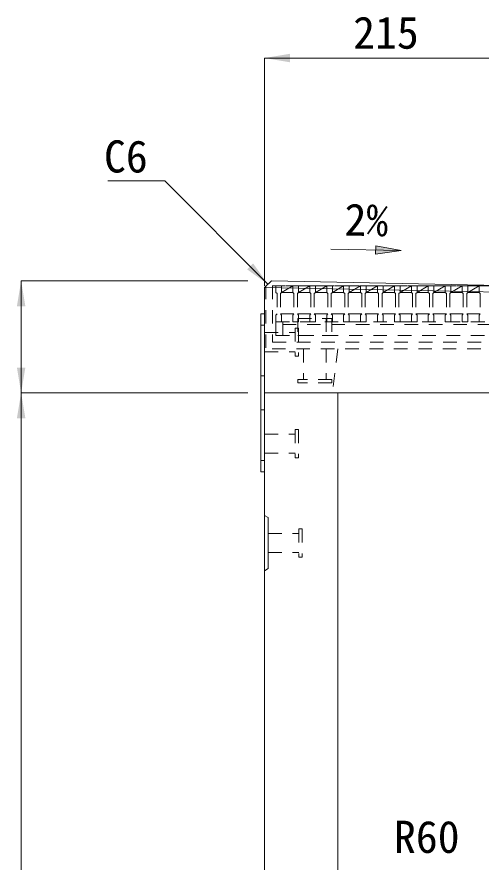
# Model space of a CAD drawing. Units: millimetres at full size, sheet at 1:40. Extents: x 69750 to 116230, y -28801 to 513.
# Drawn here: x 75935 to 76346, y -19802 to -19054 of the extents above; entities that cross this region are included whole.
import ezdxf
from ezdxf.enums import TextEntityAlignment as Align

# ---------------------------------------------------------------- set-up
doc = ezdxf.new("R2010")
doc.units = ezdxf.units.MM
doc.header["$LTSCALE"] = 40
doc.linetypes.add('USER1', pattern=[0.54, 0.3, -0.24])
for name, color, linetype, lineweight in [('インサート', 92, 'USER1', 5), ('グレーチング', 7, 'USER1', 5), ('ジョイントプレート', 7, 'USER1', 9), ('受枠', 3, 'USER1', 9), ('寸法線', 7, 'Continuous', 9), ('引出線', 4, 'Continuous', 9), ('本体', 7, 'Continuous', 20)]:
    doc.layers.add(name, color=color, linetype=linetype, lineweight=lineweight)
doc.styles.add('ＭＳ ゴシック', font='')
doc.styles.get('ＭＳ ゴシック').set_extended_font_data('MS Gothic')

# ---------------------------------------------------------------- blocks, each defined once
blk = doc.blocks.new('filled_arrow')
at = {"color": 0, "linetype": 'Continuous', "lineweight": -2}
blk.add_solid([(7.5, 1.25), (0, 0), (7.5, -1.25)], dxfattribs=at)

msp = doc.modelspace()

# ---------------------------------------------------------------- hatches: boundary and pattern name
at = {"layer": '引出線'}
msp.add_hatch(color=256, dxfattribs=at).paths.add_polyline_path([(76252.8, -19256.45), (76252.65, -19263.94), (76275.22, -19260.65)])

# ---------------------------------------------------------------- linework, layer by layer
at = {"layer": 'インサート'}
for p, q in [((76183.81, -19320.85), (76183.81, -19335.85)), ((76183.81, -19320.85), (76213.81, -19320.85)), ((76208.81, -19320.85), (76208.81, -19335.85)), ((76213.81, -19320.85), (76213.81, -19335.85)), ((76181.32, -19329.36), (76181.32, -19354.35)), ((76181.32, -19329.36), (76184.32, -19329.36)), ((76184.32, -19329.36), (76184.32, -19354.35)), ((76154.32, -19333.35), (76181.32, -19333.35)), ((76183.81, -19335.85), (76213.81, -19335.85)), ((76154.32, -19350.36), (76181.32, -19350.36)), ((76181.32, -19354.35), (76184.32, -19354.35)), ((76188.81, -19347.85), (76188.81, -19374.85)), ((76208.81, -19347.85), (76208.81, -19374.85)), ((76213.81, -19374.85), (76183.81, -19374.85)), ((76183.81, -19377.85), (76183.81, -19374.85)), ((76213.81, -19377.85), (76213.81, -19374.85)), ((76213.81, -19377.85), (76183.81, -19377.85)), ((76181.31, -19419.35), (76181.31, -19444.35)), ((76181.31, -19419.35), (76184.31, -19419.35)), ((76184.31, -19419.35), (76184.31, -19444.35)), ((76154.31, -19423.35), (76181.31, -19423.35)), ((76154.31, -19440.35), (76181.31, -19440.35)), ((76181.31, -19444.35), (76184.31, -19444.35)), ((76157.51, -19511.36), (76157.51, -19528.36)), ((76157.51, -19511.36), (76184.51, -19511.36)), ((76184.51, -19507.36), (76184.51, -19532.36)), ((76184.51, -19507.36), (76187.51, -19507.36)), ((76187.51, -19507.36), (76187.51, -19532.36)), ((76157.51, -19528.36), (76184.51, -19528.36)), ((76184.51, -19532.36), (76187.51, -19532.36))]:
    msp.add_line(p, q, dxfattribs=at)
at = {"layer": 'グレーチング'}
for p, q in [((76574.31, -19291.85), (76164.31, -19291.85)), ((76164.31, -19291.85), (76164.31, -19297.85)), ((76164.31, -19291.85), (76169.31, -19291.85)), ((76169.31, -19291.85), (76169.31, -19297.85)), ((76169.31, -19297.85), (76179.31, -19291.85)), ((76179.31, -19291.85), (76179.31, -19297.85)), ((76179.31, -19291.85), (76184.31, -19291.85)), ((76184.31, -19291.85), (76184.31, -19297.85)), ((76184.31, -19297.85), (76194.31, -19291.85)), ((76194.31, -19291.85), (76194.31, -19297.85)), ((76194.31, -19291.85), (76199.31, -19291.85)), ((76199.31, -19291.85), (76199.31, -19297.85)), ((76199.31, -19297.85), (76209.31, -19291.85)), ((76209.31, -19291.85), (76209.31, -19297.85)), ((76209.31, -19291.85), (76214.31, -19291.85)), ((76214.31, -19291.85), (76214.31, -19297.85)), ((76214.31, -19297.85), (76224.31, -19291.85)), ((76224.31, -19291.85), (76224.31, -19297.85)), ((76224.31, -19291.85), (76229.31, -19291.85)), ((76229.31, -19291.85), (76229.31, -19297.85)), ((76229.31, -19297.85), (76239.31, -19291.85)), ((76239.31, -19291.85), (76244.31, -19291.85)), ((76239.31, -19291.85), (76239.31, -19297.85)), ((76244.31, -19291.85), (76244.31, -19297.85)), ((76244.31, -19297.85), (76254.31, -19291.85)), ((76254.31, -19291.85), (76254.31, -19297.85)), ((76254.31, -19291.85), (76259.31, -19291.85)), ((76259.31, -19291.85), (76259.31, -19297.85)), ((76259.31, -19297.85), (76269.31, -19291.85)), ((76269.31, -19291.85), (76274.31, -19291.85)), ((76269.31, -19291.85), (76269.31, -19297.85)), ((76274.31, -19291.85), (76274.31, -19297.85)), ((76274.31, -19297.85), (76284.31, -19291.85)), ((76284.31, -19291.85), (76289.31, -19291.85)), ((76284.31, -19291.85), (76284.31, -19297.85)), ((76289.31, -19291.85), (76289.31, -19297.85)), ((76289.31, -19297.85), (76299.31, -19291.85)), ((76299.31, -19291.85), (76304.31, -19291.85)), ((76299.31, -19291.85), (76299.31, -19297.85)), ((76304.31, -19291.85), (76304.31, -19297.85)), ((76304.31, -19297.85), (76314.31, -19291.85)), ((76314.31, -19291.85), (76319.31, -19291.85)), ((76314.31, -19291.85), (76314.31, -19297.85)), ((76319.31, -19291.85), (76319.31, -19297.85)), ((76319.31, -19297.85), (76329.31, -19291.85)), ((76329.31, -19291.85), (76334.31, -19291.85)), ((76329.31, -19291.85), (76329.31, -19297.85)), ((76334.31, -19291.85), (76334.31, -19297.85)), ((76334.31, -19297.85), (76344.31, -19291.85)), ((76344.31, -19291.85), (76349.31, -19291.85)), ((76344.31, -19291.85), (76344.31, -19297.85)), ((76164.31, -19297.85), (76165.31, -19298.85)), ((76165.31, -19298.85), (76165.31, -19316.85)), ((76169.31, -19297.85), (76168.31, -19298.85)), ((76168.31, -19298.85), (76168.31, -19316.85)), ((76169.31, -19297.85), (76179.31, -19297.85)), ((76179.31, -19297.85), (76180.31, -19298.85)), ((76180.31, -19298.85), (76180.31, -19316.85)), ((76184.31, -19297.85), (76183.31, -19298.85)), ((76183.31, -19298.85), (76183.31, -19316.85)), ((76184.31, -19297.85), (76194.31, -19297.85)), ((76194.31, -19297.85), (76195.31, -19298.85)), ((76195.31, -19298.85), (76195.31, -19316.85)), ((76199.31, -19297.85), (76198.31, -19298.85)), ((76198.31, -19298.85), (76198.31, -19316.85)), ((76199.31, -19297.85), (76209.31, -19297.85)), ((76209.31, -19297.85), (76210.31, -19298.85)), ((76210.31, -19298.85), (76210.31, -19316.85)), ((76214.31, -19297.85), (76213.31, -19298.85)), ((76213.31, -19298.85), (76213.31, -19316.85)), ((76214.31, -19297.85), (76224.31, -19297.85)), ((76224.31, -19297.85), (76225.31, -19298.85)), ((76225.31, -19298.85), (76225.31, -19316.85)), ((76229.31, -19297.85), (76228.31, -19298.85)), ((76228.31, -19298.85), (76228.31, -19316.85)), ((76229.31, -19297.85), (76239.31, -19297.85)), ((76239.31, -19297.85), (76240.31, -19298.85)), ((76240.31, -19298.85), (76240.31, -19316.85)), ((76244.31, -19297.85), (76243.31, -19298.85)), ((76243.31, -19298.85), (76243.31, -19316.85)), ((76244.31, -19297.85), (76254.31, -19297.85)), ((76254.31, -19297.85), (76255.31, -19298.85)), ((76255.31, -19298.85), (76255.31, -19316.85)), ((76259.31, -19297.85), (76258.31, -19298.85)), ((76258.31, -19298.85), (76258.31, -19316.85)), ((76259.31, -19297.85), (76269.31, -19297.85)), ((76269.31, -19297.85), (76270.31, -19298.85)), ((76270.31, -19298.85), (76270.31, -19316.85)), ((76274.31, -19297.85), (76273.31, -19298.85)), ((76273.31, -19298.85), (76273.31, -19316.85)), ((76274.31, -19297.85), (76284.31, -19297.85)), ((76284.31, -19297.85), (76285.31, -19298.85)), ((76285.31, -19298.85), (76285.31, -19316.85)), ((76289.31, -19297.85), (76288.31, -19298.85)), ((76288.31, -19298.85), (76288.31, -19316.85)), ((76289.31, -19297.85), (76299.31, -19297.85)), ((76299.31, -19297.85), (76300.31, -19298.85)), ((76300.31, -19298.85), (76300.31, -19316.85)), ((76304.31, -19297.85), (76303.31, -19298.85)), ((76303.31, -19298.85), (76303.31, -19316.85)), ((76304.31, -19297.85), (76314.31, -19297.85)), ((76314.31, -19297.85), (76315.31, -19298.85)), ((76315.31, -19298.85), (76315.31, -19316.85)), ((76319.31, -19297.85), (76318.31, -19298.85)), ((76318.31, -19298.85), (76318.31, -19316.85)), ((76319.31, -19297.85), (76329.31, -19297.85)), ((76329.31, -19297.85), (76330.31, -19298.85)), ((76330.31, -19298.85), (76330.31, -19316.85)), ((76334.31, -19297.85), (76333.31, -19298.85)), ((76333.31, -19298.85), (76333.31, -19316.85)), ((76334.31, -19297.85), (76344.31, -19297.85)), ((76344.31, -19297.85), (76345.31, -19298.85)), ((76345.31, -19298.85), (76345.31, -19316.85)), ((76164.31, -19317.85), (76165.31, -19316.85)), ((76169.31, -19317.85), (76168.31, -19316.85)), ((76168.31, -19316.85), (76180.31, -19316.85)), ((76179.31, -19317.85), (76180.31, -19316.85)), ((76183.31, -19316.85), (76195.31, -19316.85)), ((76184.31, -19317.85), (76183.31, -19316.85)), ((76194.31, -19317.85), (76195.31, -19316.85)), ((76198.31, -19316.85), (76210.31, -19316.85)), ((76199.31, -19317.85), (76198.31, -19316.85)), ((76209.31, -19317.85), (76210.31, -19316.85)), ((76213.31, -19316.85), (76225.31, -19316.85)), ((76214.31, -19317.85), (76213.31, -19316.85)), ((76224.31, -19317.85), (76225.31, -19316.85)), ((76228.31, -19316.85), (76240.31, -19316.85)), ((76229.31, -19317.85), (76228.31, -19316.85)), ((76239.31, -19317.85), (76240.31, -19316.85)), ((76244.31, -19317.85), (76243.31, -19316.85)), ((76243.31, -19316.85), (76255.31, -19316.85)), ((76254.31, -19317.85), (76255.31, -19316.85)), ((76259.31, -19317.85), (76258.31, -19316.85)), ((76258.31, -19316.85), (76270.31, -19316.85)), ((76269.31, -19317.85), (76270.31, -19316.85)), ((76274.31, -19317.85), (76273.31, -19316.85)), ((76273.31, -19316.85), (76285.31, -19316.85)), ((76284.31, -19317.85), (76285.31, -19316.85)), ((76289.31, -19317.85), (76288.31, -19316.85)), ((76288.31, -19316.85), (76300.31, -19316.85)), ((76299.31, -19317.85), (76300.31, -19316.85)), ((76304.31, -19317.85), (76303.31, -19316.85)), ((76303.31, -19316.85), (76315.31, -19316.85)), ((76314.31, -19317.85), (76315.31, -19316.85)), ((76319.31, -19317.85), (76318.31, -19316.85)), ((76318.31, -19316.85), (76330.31, -19316.85)), ((76329.31, -19317.85), (76330.31, -19316.85)), ((76334.31, -19317.85), (76333.31, -19316.85)), ((76333.31, -19316.85), (76345.31, -19316.85)), ((76344.31, -19317.85), (76345.31, -19316.85)), ((76164.31, -19323.85), (76164.31, -19317.85)), ((76164.31, -19323.85), (76169.31, -19323.85)), ((76164.31, -19323.85), (76169.31, -19323.85)), ((76169.31, -19323.85), (76165.31, -19323.85)), ((76169.31, -19323.85), (76169.31, -19317.85)), ((76179.31, -19323.85), (76179.31, -19317.85)), ((76179.31, -19323.85), (76184.31, -19323.85)), ((76184.31, -19323.85), (76184.31, -19317.85)), ((76194.31, -19323.85), (76194.31, -19317.85)), ((76194.31, -19323.85), (76199.31, -19323.85)), ((76199.31, -19323.85), (76199.31, -19317.85)), ((76209.31, -19323.85), (76209.31, -19317.85)), ((76209.31, -19323.85), (76214.31, -19323.85)), ((76214.31, -19323.85), (76214.31, -19317.85)), ((76224.31, -19323.85), (76224.31, -19317.85)), ((76224.31, -19323.85), (76229.31, -19323.85)), ((76229.31, -19323.85), (76229.31, -19317.85)), ((76239.31, -19323.85), (76239.31, -19317.85)), ((76239.31, -19323.85), (76244.31, -19323.85)), ((76244.31, -19323.85), (76244.31, -19317.85)), ((76254.31, -19323.85), (76254.31, -19317.85)), ((76254.31, -19323.85), (76259.31, -19323.85)), ((76259.31, -19323.85), (76259.31, -19317.85)), ((76269.31, -19323.85), (76269.31, -19317.85)), ((76269.31, -19323.85), (76274.31, -19323.85)), ((76274.31, -19323.85), (76274.31, -19317.85)), ((76284.31, -19323.85), (76284.31, -19317.85)), ((76284.31, -19323.85), (76289.31, -19323.85)), ((76289.31, -19323.85), (76289.31, -19317.85)), ((76299.31, -19323.85), (76299.31, -19317.85)), ((76299.31, -19323.85), (76304.31, -19323.85)), ((76304.31, -19323.85), (76304.31, -19317.85)), ((76314.31, -19323.85), (76314.31, -19317.85)), ((76314.31, -19323.85), (76319.31, -19323.85)), ((76319.31, -19323.85), (76319.31, -19317.85)), ((76329.31, -19323.85), (76329.31, -19317.85)), ((76329.31, -19323.85), (76334.31, -19323.85)), ((76334.31, -19323.85), (76334.31, -19317.85)), ((76344.31, -19323.85), (76344.31, -19317.85)), ((76344.31, -19323.85), (76349.31, -19323.85))]:
    msp.add_line(p, q, dxfattribs=at)
at = {"layer": 'ジョイントプレート'}
msp.add_line((76154.31, -19326.85), (76151.11, -19326.85), dxfattribs=at)
at = {"layer": 'ジョイントプレート', "lineweight": 5}
for p, q in [((76154.31, -19371.85), (76151.11, -19371.85)), ((76154.31, -19401.85), (76151.11, -19401.85)), ((76154.31, -19446.85), (76151.11, -19446.85))]:
    msp.add_line(p, q, dxfattribs=at)
at = {"layer": 'ジョイントプレート', "linetype": 'Continuous', "lineweight": 5}
msp.add_lwpolyline([(76151.11, -19456.85), (76151.11, -19316.85), (76154.31, -19316.85), (76154.31, -19456.85)], close=True, dxfattribs=at)
at = {"layer": '受枠'}
for p, q in [((76583.31, -19291.85), (76155.31, -19291.85)), ((76155.31, -19291.85), (76155.31, -19347.85)), ((76161.31, -19291.85), (76161.31, -19341.85)), ((76161.31, -19341.85), (76577.31, -19341.85)), ((76583.31, -19347.85), (76155.31, -19347.85))]:
    msp.add_line(p, q, dxfattribs=at)
at = {"layer": '受枠', "lineweight": 5}
for p, q in [((76164.31, -19323.85), (76574.31, -19323.85)), ((76164.31, -19323.85), (76164.31, -19341.85)), ((76170.31, -19323.85), (76170.31, -19335.85)), ((76170.31, -19326.15), (76568.31, -19326.15)), ((76164.31, -19335.85), (76574.31, -19335.85))]:
    msp.add_line(p, q, dxfattribs=at)
at = {"layer": '寸法線'}
for p, q in [((76154.31, -19090.18), (76369.31, -19090.18)), ((76154.31, -19291.86), (76154.31, -19090.18)), ((75938.66, -19287.55), (75938.66, -19386.85)), ((76139.31, -19287.55), (75938.66, -19287.55)), ((76139.31, -19386.85), (75938.66, -19386.85)), ((75938.66, -19386.85), (75938.66, -19886.85)), ((76139.31, -19386.85), (75938.66, -19386.85))]:
    msp.add_line(p, q, dxfattribs=at)
at = {"layer": '引出線', "lineweight": 13}
msp.add_line((76213.11, -19259.4), (76275.22, -19260.65), dxfattribs=at)
at = {"layer": '引出線'}
msp.add_lwpolyline([(76157.31, -19290.61), (76065.81, -19199.11), (76015.48, -19199.11)], dxfattribs=at)
at = {"layer": '引出線', "lineweight": 13}
msp.add_lwpolyline([(76252.8, -19256.45), (76252.65, -19263.94), (76275.22, -19260.65)], close=True, dxfattribs=at)
at = {"layer": '本体'}
for p, q in [((76154.31, -19293.55), (76160.31, -19287.67)), ((76154.31, -19293.55), (76154.31, -20136.85)), ((76160.31, -19287.67), (76369.31, -19291.85)), ((76584.31, -19386.85), (76154.31, -19386.85)), ((76219.31, -19816.33), (76219.31, -19386.85))]:
    msp.add_line(p, q, dxfattribs=at)
at = {"layer": '本体', "lineweight": 5}
msp.add_line((76154.31, -19293.55), (76369.31, -19297.85), dxfattribs=at)
at = {"layer": '本体', "linetype": 'USER1', "lineweight": 9}
msp.add_line((76219.31, -19347.85), (76214.31, -19386.85), dxfattribs=at)
at = {"layer": '本体', "lineweight": 9}
for p, q in [((76154.31, -19495.36), (76157.51, -19497.35)), ((76157.51, -19497.35), (76157.51, -19542.36)), ((76154.31, -19544.36), (76157.51, -19542.36))]:
    msp.add_line(p, q, dxfattribs=at)

# ---------------------------------------------------------------- block references
at = {"layer": '寸法線', "xscale": 3, "yscale": 3}
msp.add_blockref('filled_arrow', (76154.31, -19090.18), dxfattribs=at)
for p, rotation in [((75938.66, -19287.55), 270), ((75938.66, -19386.85), 90), ((75938.66, -19386.85), 270)]:
    msp.add_blockref('filled_arrow', p, dxfattribs=dict(at, rotation=rotation))
at = {"layer": '引出線', "xscale": 3, "yscale": 3, "rotation": 135}
msp.add_blockref('filled_arrow', (76157.31, -19290.61), dxfattribs=at)

# ---------------------------------------------------------------- texts
at = {"layer": '寸法線', "style": 'ＭＳ ゴシック'}
msp.add_text('215', height=28.48, dxfattribs=at).set_placement((76261.81, -19067.68), align=Align.MIDDLE_CENTER)
at = {"layer": '引出線', "style": 'ＭＳ ゴシック'}
msp.add_text('C6', height=28.48, dxfattribs=at).set_placement((76050.81, -19163.11), align=Align.TOP_RIGHT)
msp.add_text('2%', height=28.48, rotation=359, dxfattribs=at).set_placement((76244.44, -19233.52), align=Align.MIDDLE_CENTER)
msp.add_text('R60', height=28.48, dxfattribs=at).set_placement((76297.96, -19780.08), align=Align.MIDDLE_CENTER)

doc.saveas('drawing.dxf')
